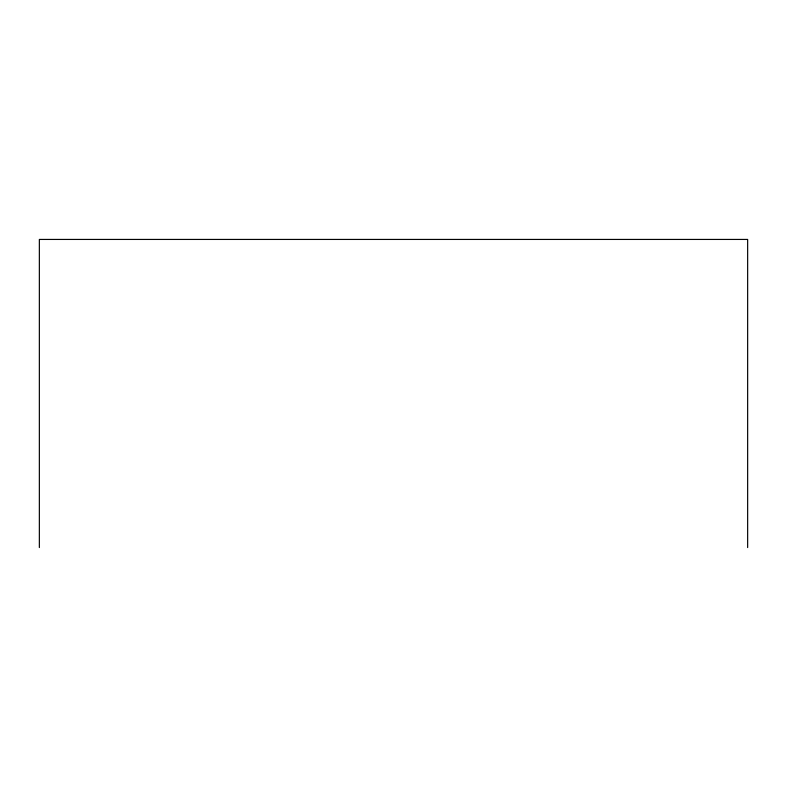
<?xml version="1.0" encoding="UTF-8"?>
<svg xmlns="http://www.w3.org/2000/svg" width="787" height="787" viewBox="0 0 787 787"><rect width="100%" height="100%" fill="white"/><g stroke="black" fill="none" stroke-linecap="round" stroke-linejoin="round"><path stroke-width="1.18" d="M747.65 547.565L747.65 239.435L39.35 239.435L39.35 547.565"/></g></svg>
